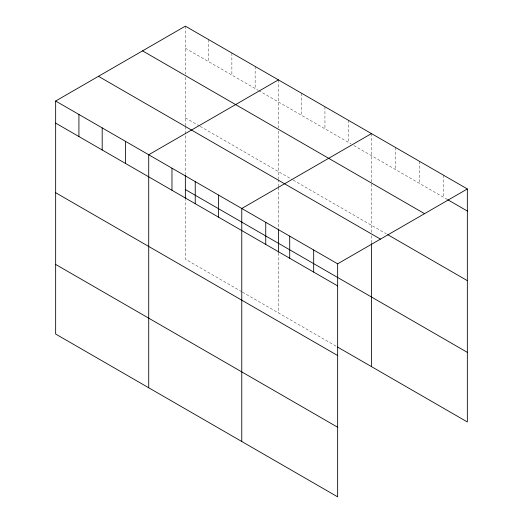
<?xml version="1.0" encoding="UTF-8"?>
<svg xmlns="http://www.w3.org/2000/svg" width="523" height="523" viewBox="0 0 523 523"><rect width="100%" height="100%" fill="white"/><g stroke="black" fill="none" stroke-linecap="round" stroke-linejoin="round"><path stroke-width="0.39" stroke-dasharray="2.62 1.96" d="M185.351 48.234L257.963 90.152M258.669 90.564L351.025 143.884M353.842 145.512L446.897 199.237M185.351 117.838L199.453 125.978M200.159 126.389L292.507 179.709M293.213 180.115L386.268 233.84M241.75 291.723L185.351 259.166L185.351 199.27M242.456 292.135L336.923 346.671M443.373 175.12L443.373 197.204M419.407 161.28L419.407 183.364M395.434 147.44L395.434 169.524M371.467 133.6L371.467 183.207M371.467 184.011L371.467 232.467M371.467 235.651L371.467 242.822M348.2 120.172L348.2 142.256M324.94 106.738L324.94 128.821M301.673 93.31L301.673 115.393M278.406 79.875L278.406 127.86M278.406 131.096L278.406 178.735M278.406 179.533L278.406 186.704M278.406 187.502L278.406 228.146M278.406 252.995L278.406 312.891M255.146 66.447L255.146 88.524M231.879 53.013L231.879 75.096M208.618 39.585L208.618 61.662M185.351 26.15L185.351 74.135M185.351 77.371L185.351 125.808M185.351 126.605L185.351 174.414"/><path stroke-width="0.78" d="M55.654 101.031L337.649 263.834L337.649 496.85L55.654 334.04L55.654 101.031L185.351 26.15L467.346 188.96L467.346 421.969L337.629 347.082M278.406 79.875L148.715 154.756L148.715 387.772M371.467 133.6L241.77 208.481L241.77 441.497M337.649 263.834L467.346 188.96M447.603 199.642L467.346 211.037M142.55 50.862L424.545 213.665M387.68 234.657L467.346 280.648M98.455 76.319L380.45 239.129M185.351 189.555L467.346 352.365M55.654 123.114L337.649 285.918M55.654 192.719L337.649 355.529M55.654 264.435L337.649 427.245M371.467 243.62L371.467 366.616M313.682 250.001L313.682 272.078M289.709 236.161L289.709 258.244M278.406 228.937L278.406 252.184M265.743 222.321L265.743 244.404M218.509 195.053L218.509 217.13M195.242 181.618L195.242 203.702M185.351 175.212L185.351 198.459M171.975 168.19L171.975 190.267M125.448 141.321L125.448 163.405M102.188 127.893L102.188 149.977M78.921 114.459L78.921 136.542"/></g></svg>
